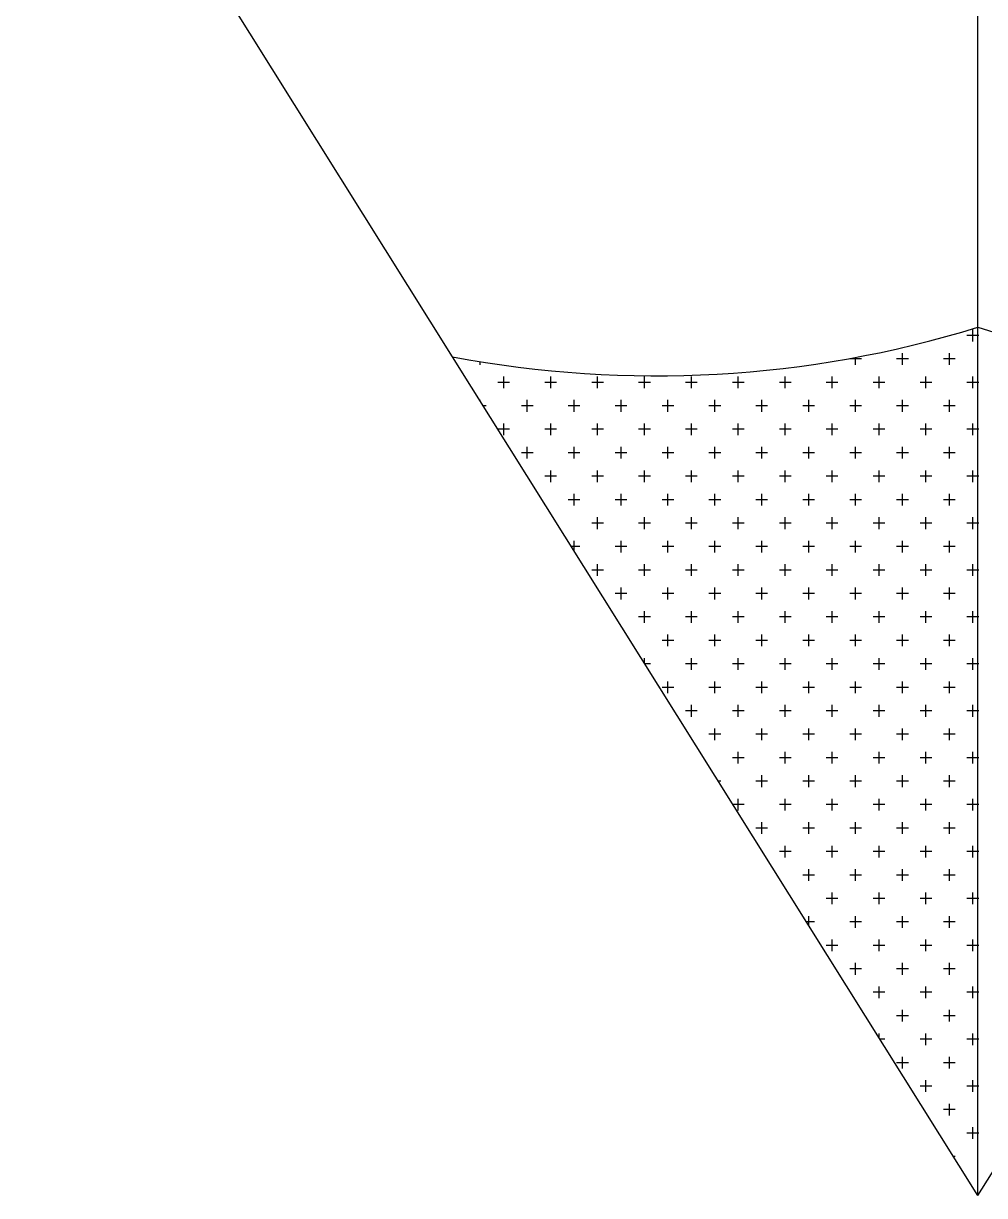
# Model space of a CAD drawing. Header units: millimetres. Extents: x 15433 to 243506, y 235846 to 321695.
# Drawn here: x 132427 to 134475, y 240239 to 242737 of the extents above; entities that cross this region are included whole.
import ezdxf

# ---------------------------------------------------------------- set-up
doc = ezdxf.new("R2010")
doc.units = ezdxf.units.MM

# ---------------------------------------------------------------- blocks, each defined once
blk = doc.blocks.new('A$C5C8F31CE')
for p, q in [((2010.3, 1787.9), (1095.6, 3247.9)), ((3130.4, 1850.7), (3130.4, 3171.8)), ((3130.4, 0), (3130.4, 1850.7)), ((3130.4, 0), (2010.3, 1787.9)), ((3130.4, 0), (4250.6, 1787.9))]:
    blk.add_line(p, q)
at = {"color": 0}
for p, q in [((3132.1, 1833.2), (3107.1, 1833.2)), ((3119.6, 1820.7), (3119.6, 1845.7)), ((2069.6, 1770.7), (2069.6, 1777.4)), ((2882.1, 1783.2), (2857.1, 1783.2)), ((2869.6, 1770.7), (2869.6, 1786.4)), ((2982.1, 1783.2), (2957.1, 1783.2)), ((2969.6, 1770.7), (2969.6, 1795.7)), ((3082.1, 1783.2), (3057.1, 1783.2)), ((3069.6, 1770.7), (3069.6, 1795.7)), ((2132.1, 1733.2), (2107.1, 1733.2)), ((2119.6, 1720.7), (2119.6, 1745.7)), ((2232.1, 1733.2), (2207.1, 1733.2)), ((2219.6, 1720.7), (2219.6, 1745.7)), ((2332.1, 1733.2), (2307.1, 1733.2)), ((2319.6, 1720.7), (2319.6, 1745.7)), ((2432.1, 1733.2), (2407.1, 1733.2)), ((2419.6, 1720.7), (2419.6, 1745.7)), ((2532.1, 1733.2), (2507.1, 1733.2)), ((2519.6, 1720.7), (2519.6, 1745.7)), ((2632.1, 1733.2), (2607.1, 1733.2)), ((2619.6, 1720.7), (2619.6, 1745.7)), ((2732.1, 1733.2), (2707.1, 1733.2)), ((2719.6, 1720.7), (2719.6, 1745.7)), ((2832.1, 1733.2), (2807.1, 1733.2)), ((2819.6, 1720.7), (2819.6, 1745.7)), ((2932.1, 1733.2), (2907.1, 1733.2)), ((2919.6, 1720.7), (2919.6, 1745.7)), ((3032.1, 1733.2), (3007.1, 1733.2)), ((3019.6, 1720.7), (3019.6, 1745.7)), ((3132.1, 1733.2), (3107.1, 1733.2)), ((3119.6, 1720.7), (3119.6, 1745.7)), ((2069.6, 1693.3), (2069.6, 1695.7)), ((2082.1, 1683.2), (2075.9, 1683.2)), ((2182.1, 1683.2), (2157.1, 1683.2)), ((2169.6, 1670.7), (2169.6, 1695.7)), ((2282.1, 1683.2), (2257.1, 1683.2)), ((2269.6, 1670.7), (2269.6, 1695.7)), ((2382.1, 1683.2), (2357.1, 1683.2)), ((2369.6, 1670.7), (2369.6, 1695.7)), ((2482.1, 1683.2), (2457.1, 1683.2)), ((2469.6, 1670.7), (2469.6, 1695.7)), ((2582.1, 1683.2), (2557.1, 1683.2)), ((2569.6, 1670.7), (2569.6, 1695.7)), ((2682.1, 1683.2), (2657.1, 1683.2)), ((2669.6, 1670.7), (2669.6, 1695.7)), ((2782.1, 1683.2), (2757.1, 1683.2)), ((2769.6, 1670.7), (2769.6, 1695.7)), ((2882.1, 1683.2), (2857.1, 1683.2)), ((2869.6, 1670.7), (2869.6, 1695.7)), ((2982.1, 1683.2), (2957.1, 1683.2)), ((2969.6, 1670.7), (2969.6, 1695.7)), ((3082.1, 1683.2), (3057.1, 1683.2)), ((3069.6, 1670.7), (3069.6, 1695.7)), ((2132.1, 1633.2), (2107.3, 1633.2)), ((2119.6, 1620.7), (2119.6, 1645.7)), ((2232.1, 1633.2), (2207.1, 1633.2)), ((2219.6, 1620.7), (2219.6, 1645.7)), ((2332.1, 1633.2), (2307.1, 1633.2)), ((2319.6, 1620.7), (2319.6, 1645.7)), ((2432.1, 1633.2), (2407.1, 1633.2)), ((2419.6, 1620.7), (2419.6, 1645.7)), ((2532.1, 1633.2), (2507.1, 1633.2)), ((2519.6, 1620.7), (2519.6, 1645.7)), ((2632.1, 1633.2), (2607.1, 1633.2)), ((2619.6, 1620.7), (2619.6, 1645.7)), ((2732.1, 1633.2), (2707.1, 1633.2)), ((2719.6, 1620.7), (2719.6, 1645.7)), ((2832.1, 1633.2), (2807.1, 1633.2)), ((2819.6, 1620.7), (2819.6, 1645.7)), ((2932.1, 1633.2), (2907.1, 1633.2)), ((2919.6, 1620.7), (2919.6, 1645.7)), ((3032.1, 1633.2), (3007.1, 1633.2)), ((3019.6, 1620.7), (3019.6, 1645.7)), ((3132.1, 1633.2), (3107.1, 1633.2)), ((3119.6, 1620.7), (3119.6, 1645.7)), ((2182.1, 1583.2), (2157.1, 1583.2)), ((2169.6, 1570.7), (2169.6, 1595.7)), ((2282.1, 1583.2), (2257.1, 1583.2)), ((2269.6, 1570.7), (2269.6, 1595.7)), ((2382.1, 1583.2), (2357.1, 1583.2)), ((2369.6, 1570.7), (2369.6, 1595.7)), ((2482.1, 1583.2), (2457.1, 1583.2)), ((2469.6, 1570.7), (2469.6, 1595.7)), ((2582.1, 1583.2), (2557.1, 1583.2)), ((2569.6, 1570.7), (2569.6, 1595.7)), ((2682.1, 1583.2), (2657.1, 1583.2)), ((2669.6, 1570.7), (2669.6, 1595.7)), ((2782.1, 1583.2), (2757.1, 1583.2)), ((2769.6, 1570.7), (2769.6, 1595.7)), ((2882.1, 1583.2), (2857.1, 1583.2)), ((2869.6, 1570.7), (2869.6, 1595.7)), ((2982.1, 1583.2), (2957.1, 1583.2)), ((2969.6, 1570.7), (2969.6, 1595.7)), ((3082.1, 1583.2), (3057.1, 1583.2)), ((3069.6, 1570.7), (3069.6, 1595.7)), ((2232.1, 1533.2), (2207.1, 1533.2)), ((2219.6, 1520.7), (2219.6, 1545.7)), ((2332.1, 1533.2), (2307.1, 1533.2)), ((2319.6, 1520.7), (2319.6, 1545.7)), ((2432.1, 1533.2), (2407.1, 1533.2)), ((2419.6, 1520.7), (2419.6, 1545.7)), ((2532.1, 1533.2), (2507.1, 1533.2)), ((2519.6, 1520.7), (2519.6, 1545.7)), ((2632.1, 1533.2), (2607.1, 1533.2)), ((2619.6, 1520.7), (2619.6, 1545.7)), ((2732.1, 1533.2), (2707.1, 1533.2)), ((2719.6, 1520.7), (2719.6, 1545.7)), ((2832.1, 1533.2), (2807.1, 1533.2)), ((2819.6, 1520.7), (2819.6, 1545.7)), ((2932.1, 1533.2), (2907.1, 1533.2)), ((2919.6, 1520.7), (2919.6, 1545.7)), ((3032.1, 1533.2), (3007.1, 1533.2)), ((3019.6, 1520.7), (3019.6, 1545.7)), ((3132.1, 1533.2), (3107.1, 1533.2)), ((3119.6, 1520.7), (3119.6, 1545.7)), ((2282.1, 1483.2), (2257.1, 1483.2)), ((2269.6, 1470.7), (2269.6, 1495.7)), ((2382.1, 1483.2), (2357.1, 1483.2)), ((2369.6, 1470.7), (2369.6, 1495.7)), ((2482.1, 1483.2), (2457.1, 1483.2)), ((2469.6, 1470.7), (2469.6, 1495.7)), ((2582.1, 1483.2), (2557.1, 1483.2)), ((2569.6, 1470.7), (2569.6, 1495.7)), ((2682.1, 1483.2), (2657.1, 1483.2)), ((2669.6, 1470.7), (2669.6, 1495.7)), ((2782.1, 1483.2), (2757.1, 1483.2)), ((2769.6, 1470.7), (2769.6, 1495.7)), ((2882.1, 1483.2), (2857.1, 1483.2)), ((2869.6, 1470.7), (2869.6, 1495.7)), ((2982.1, 1483.2), (2957.1, 1483.2)), ((2969.6, 1470.7), (2969.6, 1495.7)), ((3082.1, 1483.2), (3057.1, 1483.2)), ((3069.6, 1470.7), (3069.6, 1495.7)), ((2332.1, 1433.2), (2307.1, 1433.2)), ((2319.6, 1420.7), (2319.6, 1445.7)), ((2432.1, 1433.2), (2407.1, 1433.2)), ((2419.6, 1420.7), (2419.6, 1445.7)), ((2532.1, 1433.2), (2507.1, 1433.2)), ((2519.6, 1420.7), (2519.6, 1445.7)), ((2632.1, 1433.2), (2607.1, 1433.2)), ((2619.6, 1420.7), (2619.6, 1445.7)), ((2732.1, 1433.2), (2707.1, 1433.2)), ((2719.6, 1420.7), (2719.6, 1445.7)), ((2832.1, 1433.2), (2807.1, 1433.2)), ((2819.6, 1420.7), (2819.6, 1445.7)), ((2932.1, 1433.2), (2907.1, 1433.2)), ((2919.6, 1420.7), (2919.6, 1445.7)), ((3032.1, 1433.2), (3007.1, 1433.2)), ((3019.6, 1420.7), (3019.6, 1445.7)), ((3132.1, 1433.2), (3107.1, 1433.2)), ((3119.6, 1420.7), (3119.6, 1445.7)), ((2282.1, 1383.2), (2263.9, 1383.2)), ((2269.6, 1374.1), (2269.6, 1395.7)), ((2382.1, 1383.2), (2357.1, 1383.2)), ((2369.6, 1370.7), (2369.6, 1395.7)), ((2482.1, 1383.2), (2457.1, 1383.2)), ((2469.6, 1370.7), (2469.6, 1395.7)), ((2582.1, 1383.2), (2557.1, 1383.2)), ((2569.6, 1370.7), (2569.6, 1395.7)), ((2682.1, 1383.2), (2657.1, 1383.2)), ((2669.6, 1370.7), (2669.6, 1395.7)), ((2782.1, 1383.2), (2757.1, 1383.2)), ((2769.6, 1370.7), (2769.6, 1395.7)), ((2882.1, 1383.2), (2857.1, 1383.2)), ((2869.6, 1370.7), (2869.6, 1395.7)), ((2982.1, 1383.2), (2957.1, 1383.2)), ((2969.6, 1370.7), (2969.6, 1395.7)), ((3082.1, 1383.2), (3057.1, 1383.2)), ((3069.6, 1370.7), (3069.6, 1395.7)), ((2332.1, 1333.2), (2307.1, 1333.2)), ((2319.6, 1320.7), (2319.6, 1345.7)), ((2432.1, 1333.2), (2407.1, 1333.2)), ((2419.6, 1320.7), (2419.6, 1345.7)), ((2532.1, 1333.2), (2507.1, 1333.2)), ((2519.6, 1320.7), (2519.6, 1345.7)), ((2632.1, 1333.2), (2607.1, 1333.2)), ((2619.6, 1320.7), (2619.6, 1345.7)), ((2732.1, 1333.2), (2707.1, 1333.2)), ((2719.6, 1320.7), (2719.6, 1345.7)), ((2832.1, 1333.2), (2807.1, 1333.2)), ((2819.6, 1320.7), (2819.6, 1345.7)), ((2932.1, 1333.2), (2907.1, 1333.2)), ((2919.6, 1320.7), (2919.6, 1345.7)), ((3032.1, 1333.2), (3007.1, 1333.2)), ((3019.6, 1320.7), (3019.6, 1345.7)), ((3132.1, 1333.2), (3107.1, 1333.2)), ((3119.6, 1320.7), (3119.6, 1345.7)), ((2382.1, 1283.2), (2357.1, 1283.2)), ((2369.6, 1270.7), (2369.6, 1295.7)), ((2482.1, 1283.2), (2457.1, 1283.2)), ((2469.6, 1270.7), (2469.6, 1295.7)), ((2582.1, 1283.2), (2557.1, 1283.2)), ((2569.6, 1270.7), (2569.6, 1295.7)), ((2682.1, 1283.2), (2657.1, 1283.2)), ((2669.6, 1270.7), (2669.6, 1295.7)), ((2782.1, 1283.2), (2757.1, 1283.2)), ((2769.6, 1270.7), (2769.6, 1295.7)), ((2882.1, 1283.2), (2857.1, 1283.2)), ((2869.6, 1270.7), (2869.6, 1295.7)), ((2982.1, 1283.2), (2957.1, 1283.2)), ((2969.6, 1270.7), (2969.6, 1295.7)), ((3082.1, 1283.2), (3057.1, 1283.2)), ((3069.6, 1270.7), (3069.6, 1295.7)), ((2432.1, 1233.2), (2407.1, 1233.2)), ((2419.6, 1220.7), (2419.6, 1245.7)), ((2532.1, 1233.2), (2507.1, 1233.2)), ((2519.6, 1220.7), (2519.6, 1245.7)), ((2632.1, 1233.2), (2607.1, 1233.2)), ((2619.6, 1220.7), (2619.6, 1245.7)), ((2732.1, 1233.2), (2707.1, 1233.2)), ((2719.6, 1220.7), (2719.6, 1245.7)), ((2832.1, 1233.2), (2807.1, 1233.2)), ((2819.6, 1220.7), (2819.6, 1245.7)), ((2932.1, 1233.2), (2907.1, 1233.2)), ((2919.6, 1220.7), (2919.6, 1245.7)), ((3032.1, 1233.2), (3007.1, 1233.2)), ((3019.6, 1220.7), (3019.6, 1245.7)), ((3132.1, 1233.2), (3107.1, 1233.2)), ((3119.6, 1220.7), (3119.6, 1245.7)), ((2482.1, 1183.2), (2457.1, 1183.2)), ((2469.6, 1170.7), (2469.6, 1195.7)), ((2582.1, 1183.2), (2557.1, 1183.2)), ((2569.6, 1170.7), (2569.6, 1195.7)), ((2682.1, 1183.2), (2657.1, 1183.2)), ((2669.6, 1170.7), (2669.6, 1195.7)), ((2782.1, 1183.2), (2757.1, 1183.2)), ((2769.6, 1170.7), (2769.6, 1195.7)), ((2882.1, 1183.2), (2857.1, 1183.2)), ((2869.6, 1170.7), (2869.6, 1195.7)), ((2982.1, 1183.2), (2957.1, 1183.2)), ((2969.6, 1170.7), (2969.6, 1195.7)), ((3082.1, 1183.2), (3057.1, 1183.2)), ((3069.6, 1170.7), (3069.6, 1195.7)), ((2419.6, 1134.7), (2419.6, 1145.7)), ((2432.1, 1133.2), (2420.5, 1133.2)), ((2532.1, 1133.2), (2507.1, 1133.2)), ((2519.6, 1120.7), (2519.6, 1145.7)), ((2632.1, 1133.2), (2607.1, 1133.2)), ((2619.6, 1120.7), (2619.6, 1145.7)), ((2732.1, 1133.2), (2707.1, 1133.2)), ((2719.6, 1120.7), (2719.6, 1145.7)), ((2832.1, 1133.2), (2807.1, 1133.2)), ((2819.6, 1120.7), (2819.6, 1145.7)), ((2932.1, 1133.2), (2907.1, 1133.2)), ((2919.6, 1120.7), (2919.6, 1145.7)), ((3032.1, 1133.2), (3007.1, 1133.2)), ((3019.6, 1120.7), (3019.6, 1145.7)), ((3132.1, 1133.2), (3107.1, 1133.2)), ((3119.6, 1120.7), (3119.6, 1145.7)), ((2482.1, 1083.2), (2457.1, 1083.2)), ((2469.6, 1070.7), (2469.6, 1095.7)), ((2582.1, 1083.2), (2557.1, 1083.2)), ((2569.6, 1070.7), (2569.6, 1095.7)), ((2682.1, 1083.2), (2657.1, 1083.2)), ((2669.6, 1070.7), (2669.6, 1095.7)), ((2782.1, 1083.2), (2757.1, 1083.2)), ((2769.6, 1070.7), (2769.6, 1095.7)), ((2882.1, 1083.2), (2857.1, 1083.2)), ((2869.6, 1070.7), (2869.6, 1095.7)), ((2982.1, 1083.2), (2957.1, 1083.2)), ((2969.6, 1070.7), (2969.6, 1095.7)), ((3082.1, 1083.2), (3057.1, 1083.2)), ((3069.6, 1070.7), (3069.6, 1095.7)), ((2532.1, 1033.2), (2507.1, 1033.2)), ((2519.6, 1020.7), (2519.6, 1045.7)), ((2632.1, 1033.2), (2607.1, 1033.2)), ((2619.6, 1020.7), (2619.6, 1045.7)), ((2732.1, 1033.2), (2707.1, 1033.2)), ((2719.6, 1020.7), (2719.6, 1045.7)), ((2832.1, 1033.2), (2807.1, 1033.2)), ((2819.6, 1020.7), (2819.6, 1045.7)), ((2932.1, 1033.2), (2907.1, 1033.2)), ((2919.6, 1020.7), (2919.6, 1045.7)), ((3032.1, 1033.2), (3007.1, 1033.2)), ((3019.6, 1020.7), (3019.6, 1045.7)), ((3132.1, 1033.2), (3107.1, 1033.2)), ((3119.6, 1020.7), (3119.6, 1045.7)), ((2582.1, 983.2), (2557.1, 983.2)), ((2569.6, 970.7), (2569.6, 995.7)), ((2682.1, 983.2), (2657.1, 983.2)), ((2669.6, 970.7), (2669.6, 995.7)), ((2782.1, 983.2), (2757.1, 983.2)), ((2769.6, 970.7), (2769.6, 995.7)), ((2882.1, 983.2), (2857.1, 983.2)), ((2869.6, 970.7), (2869.6, 995.7)), ((2982.1, 983.2), (2957.1, 983.2)), ((2969.6, 970.7), (2969.6, 995.7)), ((3082.1, 983.2), (3057.1, 983.2)), ((3069.6, 970.7), (3069.6, 995.7)), ((2632.1, 933.2), (2607.1, 933.2)), ((2619.6, 920.7), (2619.6, 945.7)), ((2732.1, 933.2), (2707.1, 933.2)), ((2719.6, 920.7), (2719.6, 945.7)), ((2832.1, 933.2), (2807.1, 933.2)), ((2819.6, 920.7), (2819.6, 945.7)), ((2932.1, 933.2), (2907.1, 933.2)), ((2919.6, 920.7), (2919.6, 945.7)), ((3032.1, 933.2), (3007.1, 933.2)), ((3019.6, 920.7), (3019.6, 945.7)), ((3132.1, 933.2), (3107.1, 933.2)), ((3119.6, 920.7), (3119.6, 945.7)), ((2569.6, 895.2), (2569.6, 895.7)), ((2582.1, 883.2), (2577.1, 883.2)), ((2682.1, 883.2), (2657.1, 883.2)), ((2669.6, 870.7), (2669.6, 895.7)), ((2782.1, 883.2), (2757.1, 883.2)), ((2769.6, 870.7), (2769.6, 895.7)), ((2882.1, 883.2), (2857.1, 883.2)), ((2869.6, 870.7), (2869.6, 895.7)), ((2982.1, 883.2), (2957.1, 883.2)), ((2969.6, 870.7), (2969.6, 895.7)), ((3082.1, 883.2), (3057.1, 883.2)), ((3069.6, 870.7), (3069.6, 895.7)), ((2632.1, 833.2), (2608.5, 833.2)), ((2619.6, 820.7), (2619.6, 845.7)), ((2732.1, 833.2), (2707.1, 833.2)), ((2719.6, 820.7), (2719.6, 845.7)), ((2832.1, 833.2), (2807.1, 833.2)), ((2819.6, 820.7), (2819.6, 845.7)), ((2932.1, 833.2), (2907.1, 833.2)), ((2919.6, 820.7), (2919.6, 845.7)), ((3032.1, 833.2), (3007.1, 833.2)), ((3019.6, 820.7), (3019.6, 845.7)), ((3132.1, 833.2), (3107.1, 833.2)), ((3119.6, 820.7), (3119.6, 845.7)), ((2682.1, 783.2), (2657.1, 783.2)), ((2669.6, 770.7), (2669.6, 795.7)), ((2782.1, 783.2), (2757.1, 783.2)), ((2769.6, 770.7), (2769.6, 795.7)), ((2882.1, 783.2), (2857.1, 783.2)), ((2869.6, 770.7), (2869.6, 795.7)), ((2982.1, 783.2), (2957.1, 783.2)), ((2969.6, 770.7), (2969.6, 795.7)), ((3082.1, 783.2), (3057.1, 783.2)), ((3069.6, 770.7), (3069.6, 795.7)), ((2732.1, 733.2), (2707.1, 733.2)), ((2719.6, 720.7), (2719.6, 745.7)), ((2832.1, 733.2), (2807.1, 733.2)), ((2819.6, 720.7), (2819.6, 745.7)), ((2932.1, 733.2), (2907.1, 733.2)), ((2919.6, 720.7), (2919.6, 745.7)), ((3032.1, 733.2), (3007.1, 733.2)), ((3019.6, 720.7), (3019.6, 745.7)), ((3132.1, 733.2), (3107.1, 733.2)), ((3119.6, 720.7), (3119.6, 745.7)), ((2782.1, 683.2), (2757.1, 683.2)), ((2769.6, 670.7), (2769.6, 695.7)), ((2882.1, 683.2), (2857.1, 683.2)), ((2869.6, 670.7), (2869.6, 695.7)), ((2982.1, 683.2), (2957.1, 683.2)), ((2969.6, 670.7), (2969.6, 695.7)), ((3082.1, 683.2), (3057.1, 683.2)), ((3069.6, 670.7), (3069.6, 695.7)), ((2832.1, 633.2), (2807.1, 633.2)), ((2819.6, 620.7), (2819.6, 645.7)), ((2932.1, 633.2), (2907.1, 633.2)), ((2919.6, 620.7), (2919.6, 645.7)), ((3032.1, 633.2), (3007.1, 633.2)), ((3019.6, 620.7), (3019.6, 645.7)), ((3132.1, 633.2), (3107.1, 633.2)), ((3119.6, 620.7), (3119.6, 645.7)), ((2782.1, 583.2), (2765.1, 583.2)), ((2769.6, 576), (2769.6, 595.7)), ((2882.1, 583.2), (2857.1, 583.2)), ((2869.6, 570.7), (2869.6, 595.7)), ((2982.1, 583.2), (2957.1, 583.2)), ((2969.6, 570.7), (2969.6, 595.7)), ((3082.1, 583.2), (3057.1, 583.2)), ((3069.6, 570.7), (3069.6, 595.7)), ((2832.1, 533.2), (2807.1, 533.2)), ((2819.6, 520.7), (2819.6, 545.7)), ((2932.1, 533.2), (2907.1, 533.2)), ((2919.6, 520.7), (2919.6, 545.7)), ((3032.1, 533.2), (3007.1, 533.2)), ((3019.6, 520.7), (3019.6, 545.7)), ((3132.1, 533.2), (3107.1, 533.2)), ((3119.6, 520.7), (3119.6, 545.7)), ((2882.1, 483.2), (2857.1, 483.2)), ((2869.6, 470.7), (2869.6, 495.7)), ((2982.1, 483.2), (2957.1, 483.2)), ((2969.6, 470.7), (2969.6, 495.7)), ((3082.1, 483.2), (3057.1, 483.2)), ((3069.6, 470.7), (3069.6, 495.7)), ((2932.1, 433.2), (2907.1, 433.2)), ((2919.6, 420.7), (2919.6, 445.7)), ((3032.1, 433.2), (3007.1, 433.2)), ((3019.6, 420.7), (3019.6, 445.7)), ((3132.1, 433.2), (3107.1, 433.2)), ((3119.6, 420.7), (3119.6, 445.7)), ((2982.1, 383.2), (2957.1, 383.2)), ((2969.6, 370.7), (2969.6, 395.7)), ((3082.1, 383.2), (3057.1, 383.2)), ((3069.6, 370.7), (3069.6, 395.7)), ((2919.6, 336.6), (2919.6, 345.7)), ((2932.1, 333.2), (2921.7, 333.2)), ((3032.1, 333.2), (3007.1, 333.2)), ((3019.6, 320.7), (3019.6, 345.7)), ((3132.1, 333.2), (3107.1, 333.2)), ((3119.6, 320.7), (3119.6, 345.7)), ((2982.1, 283.2), (2957.1, 283.2)), ((2969.6, 270.7), (2969.6, 295.7)), ((3082.1, 283.2), (3057.1, 283.2)), ((3069.6, 270.7), (3069.6, 295.7)), ((3032.1, 233.2), (3007.1, 233.2)), ((3019.6, 220.7), (3019.6, 245.7)), ((3132.1, 233.2), (3107.1, 233.2)), ((3119.6, 220.7), (3119.6, 245.7)), ((3082.1, 183.2), (3057.1, 183.2)), ((3069.6, 170.7), (3069.6, 195.7)), ((3132.1, 133.2), (3107.1, 133.2)), ((3119.6, 120.7), (3119.6, 145.7)), ((3082.1, 83.2), (3078.3, 83.2))]:
    blk.add_line(p, q, dxfattribs=at)
for centre, start, end in [((2443.8, 4074.9), 259.2671, 287.1557), ((3817.1, 4074.9), 252.8443, 280.7329)]:
    blk.add_arc(centre, 2327.8, start, end)

msp = doc.modelspace()

# ---------------------------------------------------------------- block references
msp.add_blockref('A$C5C8F31CE', (131330.9, 240238.7))

doc.saveas('drawing.dxf')
